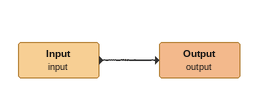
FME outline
Input (input)
    -> Output (output)
Output (output)
